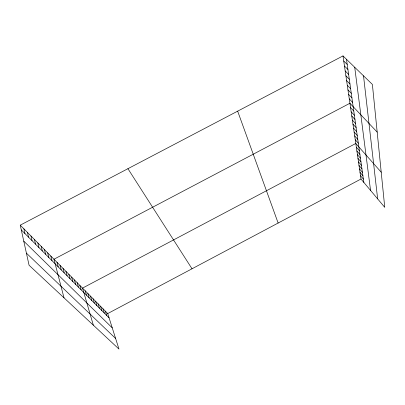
<?xml version="1.0" encoding="UTF-8"?>
<svg xmlns="http://www.w3.org/2000/svg" width="405" height="405" viewBox="0 0 405 405"><rect width="100%" height="100%" fill="white"/><g stroke="black" fill="none" stroke-linecap="round" stroke-linejoin="round"><path stroke-width="0.61" d="M107.72 313.566L360.992 179.025L342.994 55.915L20.25 225.165L29.069 265.245L118.979 349.085L107.72 313.566L20.25 225.165M26.406 253.15L115.612 338.469M342.994 55.915L372.387 84.427L384.75 207.345L360.992 179.025M343.739 61.023L347.207 64.42M23.763 241.147L112.246 327.848M344.473 66.045L347.915 69.447M345.197 70.976L348.609 74.383M21.298 229.918L109.072 317.829M345.905 75.826L349.297 79.238M346.599 80.59L349.971 84.012M347.287 85.278L350.629 88.705M347.961 89.885L351.282 93.317M348.624 94.416L351.92 97.853M349.272 98.876L352.547 102.313M377.182 132.091L349.915 103.26L53.961 259.235L64.015 297.832M350.548 107.573L353.778 111.016M351.165 111.815L354.375 115.258M351.778 115.992L354.962 119.44M352.38 120.103L355.544 123.55M352.968 124.153L356.117 127.595M353.555 128.137L356.678 131.579M354.127 132.06L357.23 135.503M354.689 135.923L357.772 139.36M355.246 139.725L358.309 143.167M381.216 172.191L355.792 143.471L82.524 288.102L93.332 325.169M356.349 147.273L359.372 150.711M356.896 151.014L359.903 154.452M357.438 154.705L360.42 158.132M357.969 158.335L360.931 161.762M358.491 161.914L361.437 165.336M359.007 165.437L361.933 168.855M359.513 168.91L362.424 172.322M360.015 172.327L362.905 175.74M360.506 175.699L363.381 179.106M127.929 168.698L192.021 268.783M237.654 111.157L278.134 223.039M105.366 311.187L106.712 315.47M102.976 308.772L104.323 313.075M100.556 306.327L101.893 310.64M98.096 303.836L99.427 308.17M95.595 301.315L96.922 305.664M93.064 298.753L94.38 303.117M90.487 296.151L91.803 300.535M87.875 293.509L89.181 297.908M85.217 290.825L86.518 295.245M79.861 285.414L81.147 289.864M77.163 282.685L78.443 287.155M74.424 279.916L75.689 284.401M71.634 277.101L72.9 281.602M68.809 274.241L70.06 278.756M65.934 271.335L67.174 275.871M63.013 268.383L64.243 272.935M60.046 265.381L61.266 269.953M57.029 262.334L58.239 266.92M50.843 256.081L52.027 260.699M47.674 252.882L48.843 257.509M44.449 249.622L45.608 254.269M41.168 246.306L42.312 250.968M37.832 242.934L38.961 247.612M34.44 239.507L35.554 244.2M30.983 236.014L32.081 240.727M27.469 232.465L28.552 237.188M23.89 228.845L24.958 233.589M346.483 59.302L363.847 182.427M354.719 67.291L370.55 190.416M363.523 75.831L377.652 198.885"/></g></svg>
